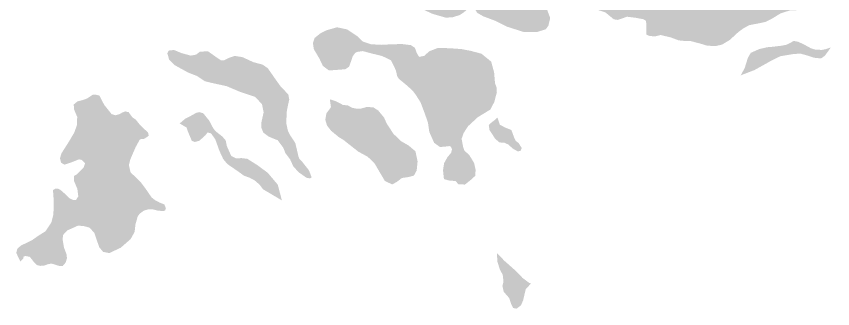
# Model space of a CAD drawing. Header units: inches. Extents: x 288635 to 693176, y 676945 to 1601077.
# Drawn here: x 514994 to 542189, y 725580 to 735305 of the extents above; entities that cross this region are included whole.
import ezdxf

# ---------------------------------------------------------------- set-up
doc = ezdxf.new("R2010")
doc.units = ezdxf.units.IN
doc.header["$MEASUREMENT"] = 0

msp = doc.modelspace()

# ---------------------------------------------------------------- hatches: boundary and pattern name
for points in [[(518676.9256, 742047.2262), (518753.1258, 742042.1462), (518732.8057, 742174.2264), (518707.4057, 742301.2267), (518798.8459, 742352.0268), (518956.3262, 742377.4268), (519103.6465, 742306.3067), (519210.3267, 742204.7065), (519296.6869, 742153.9064), (519398.2871, 742194.5465), (519550.6874, 742377.4268), (519647.2076, 742509.5071), (519845.328, 742621.2673), (520180.6086, 742722.8675), (520536.2093, 742697.4675), (520942.6102, 742590.7873), (521349.011, 742260.5866), (521719.8517, 741976.106), (521933.2121, 741874.5058), (522202.4527, 741854.1858), (522664.7336, 741757.6656), (522984.7742, 741590.0253), (523441.9751, 741325.8647), (523828.0559, 741173.4644), (524330.9769, 741112.5043), (524717.0577, 740975.344), (525042.1783, 740787.3837), (525306.3389, 740736.5835), (525733.0597, 740756.9036), (525936.2601, 740685.7834), (526093.7405, 740518.1431), (526489.9812, 740208.2625), (526804.9419, 739918.7019), (526937.0221, 739644.3814), (527104.6625, 739339.5808), (527343.423, 739050.0202), (527638.0635, 738816.3397), (527942.8642, 738633.4593), (528313.7049, 738440.419), (528674.3856, 738181.3384), (528852.186, 737993.3781), (529151.9066, 737495.5371), (529360.187, 737129.7763), (529609.1075, 736962.136), (530249.1888, 736672.5754), (531001.0303, 736525.2551), (531539.5113, 736372.8548), (532022.1123, 736210.2945), (532372.633, 735971.534), (532606.3135, 735712.4535), (532779.0338, 735250.1726), (532718.0737, 734991.0921), (532631.7135, 734874.2518), (532337.0729, 734782.8116), (531884.952, 734787.8917), (531356.631, 734955.532), (530970.5502, 735148.5724), (530548.9094, 735306.0527), (530345.709, 735422.8929), (530254.2688, 735580.3732), (530127.2685, 735600.6933), (530030.7483, 735549.8932), (529903.7481, 735438.133), (529761.5078, 735346.6928), (529532.9073, 735275.5726), (529304.3069, 735260.3326), (528862.346, 735387.3329), (528374.665, 735610.8533), (528100.3445, 735681.9734), (527998.7443, 735656.5734), (527815.8639, 735585.4532), (527561.8634, 735529.5731), (527297.7029, 735641.3334), (527150.3826, 735834.3737), (527079.2624, 736007.0941), (526992.9023, 736195.0545), (526865.902, 736220.4545), (526718.5817, 736235.6945), (526561.1014, 736347.4548), (526261.3808, 736718.2955), (526119.1405, 737089.1363), (525951.5002, 737409.1769), (525814.3399, 737541.2572), (525646.6996, 737602.2173), (525280.9388, 737785.0976), (525042.1783, 738018.7781), (524711.9777, 738536.9392), (524290.3368, 739105.9003), (524031.2563, 739375.1408), (523609.6155, 739634.2213), (523416.5751, 739700.2615), (523218.4547, 739674.8614), (523010.1743, 739532.6211), (522791.7338, 739486.9011), (522603.7735, 739563.1012), (522238.0127, 739740.9016), (521994.1723, 739969.502), (521927.5821, 740091.5841), (521775.7318, 740208.2625), (521587.7714, 740284.4626), (521557.2914, 740391.1429), (521557.2914, 740568.9432), (521608.0915, 740751.8236), (521694.4517, 740960.104), (521597.9315, 741092.1843), (521516.6513, 741122.6643), (521277.8908, 741046.4642), (521074.6904, 740929.6239), (520871.49, 740741.6636), (520719.0897, 740584.1832), (520576.8494, 740579.1032), (520409.2091, 740645.1434), (520282.2088, 740711.1835), (520211.0887, 740685.7834), (520028.2083, 740543.5432), (519789.4478, 740391.1429), (519418.6071, 740380.9828), (519190.0066, 740411.4629), (519002.0463, 740513.0631), (518834.4059, 740797.5437), (518671.8456, 741015.9841), (518570.2454, 741051.5442), (518321.3249, 741021.0641), (518102.8845, 740985.504), (517986.0442, 741031.2241), (517859.044, 741127.7443), (517767.6038, 741300.4647), (517640.6035, 741376.6648), (517376.443, 741386.8249), (517264.6828, 741452.865), (517208.8027, 741544.3052), (517188.4826, 741620.5053), (517300.2429, 741727.1855), (517427.2431, 741833.8657), (517391.683, 741950.706), (517310.4029, 742123.4263), (517285.0028, 742250.4266), (517274.8428, 742352.0268), (517188.4826, 742443.467), (516949.7222, 742519.6671), (516751.6018, 742600.9473), (516624.6015, 742758.4276), (516599.2015, 742900.6679), (516614.4415, 742997.1881), (516746.5218, 743073.3882), (516929.4021, 743037.8282), (517036.0823, 742824.4677), (517264.6828, 742636.5073), (517391.683, 742565.3872), (517640.6035, 742514.5871), (517975.8842, 742448.547), (518143.5246, 742372.3468), (518290.8448, 742204.7065), (518448.3252, 742113.2663), (518534.6853, 742067.5462), (518676.9256, 742047.2262)], [(535228.596, 738233.8632), (535497.8365, 738157.6631), (536005.8375, 738106.863), (536254.758, 738167.8231), (536650.9988, 738315.1434), (536904.9993, 738447.2236), (537184.3999, 738472.6237), (537362.2003, 738431.9836), (537570.4807, 738304.9833), (537834.6412, 738172.9031), (538037.8416, 738076.3829), (538276.6021, 738025.5828), (538520.4426, 738071.3029), (538850.6432, 738264.3433), (539196.0839, 738401.5035), (539465.3245, 738462.4637), (539704.0849, 738391.3435), (539841.2452, 738249.1032), (539902.2053, 738096.7029), (539866.6453, 737857.9425), (539739.645, 737573.4619), (539754.885, 737415.9816), (539886.9653, 737222.9412), (540034.2856, 737136.581), (540232.406, 737146.741), (540394.9663, 737273.7413), (540506.7266, 737339.7814), (540598.1667, 737339.7814), (540770.8871, 737253.4212), (540938.5274, 737050.2208), (541090.9277, 736953.7006), (541177.2879, 736953.7006), (541405.8883, 737024.8208), (541863.0893, 737024.8208), (542508.2506, 736933.3806), (542955.2914, 736796.2203), (543458.2125, 736537.1398), (543559.8127, 736399.9795), (543564.8927, 736217.0992), (543503.9325, 736140.899), (543361.6923, 736079.9389), (543133.0918, 736090.0989), (542828.2912, 736232.3392), (542305.0501, 736399.9795), (541832.6092, 736466.0197), (541329.6882, 736506.6598), (541151.8878, 736481.2597), (540984.2475, 736379.6595), (540908.0474, 736222.1792), (540908.0474, 735978.3387), (541014.7276, 735780.2183), (541116.3278, 735693.8581), (541101.0877, 735582.0979), (540974.0875, 735505.8977), (540775.9671, 735505.8977), (540455.9264, 735404.2975), (540191.7659, 735241.7372), (539968.2455, 735124.897), (539744.725, 735074.0969), (539414.5244, 735013.1368), (539216.404, 734906.4565), (539038.6036, 734774.3763), (538764.2831, 734520.3758), (538510.2826, 734367.9755), (538302.0021, 734317.1754), (538012.4416, 734327.3354), (537763.5211, 734403.5355), (537443.4804, 734484.8157), (537270.7601, 734484.8157), (537057.3997, 734505.1357), (536803.3991, 734601.6559), (536457.9585, 734682.9361), (536290.3181, 734642.296), (536097.2777, 734647.376), (535980.4375, 734698.1761), (535980.4375, 734850.5764), (535975.3575, 735150.297), (535894.0773, 735206.1771), (535629.9168, 735256.9773), (535335.2762, 735292.5373), (535167.6359, 735231.5772), (535030.4756, 735185.8571), (534898.3953, 735206.1771), (534791.7151, 735292.5373), (534618.9948, 735434.7776), (534400.5543, 735505.8977), (534329.4342, 735643.058), (534304.0341, 735810.6984), (534187.1939, 735952.9386), (534095.7537, 735932.6186), (534004.3135, 735851.3384), (533816.3532, 735780.2183), (533653.7928, 735739.5782), (533506.4725, 735820.8584), (533364.2323, 735958.0187), (533145.7918, 736166.2991), (532937.5114, 736308.5394), (532739.391, 736430.4596), (532551.4306, 736760.6603), (532485.3905, 736953.7006), (532373.6303, 737019.7408), (532266.9501, 737004.5007), (532068.8297, 736847.0204), (531972.3095, 736847.0204), (531637.0288, 737024.8208), (531134.1078, 737202.6211), (530580.3867, 737375.3415), (530046.9856, 737634.422), (529686.3049, 737832.5424), (529528.8246, 737944.3026), (529478.0245, 738127.183), (529447.5444, 738503.1037), (529437.3844, 738767.2643), (529645.6648, 738650.424), (529986.0255, 738462.4637), (530245.106, 738274.5033), (530372.1063, 738244.0232), (530509.2666, 738264.3433), (530636.2668, 738315.1434), (531098.5477, 738259.2633), (531306.8282, 738198.3031), (531703.0689, 738177.9831), (531875.7893, 738208.4632), (531987.5495, 738330.3834), (532104.3897, 738406.5836), (532332.9902, 738426.9036), (532561.5907, 738437.0636), (532795.2711, 738553.9038), (532947.6714, 738807.9044), (533034.0316, 738965.3847), (533089.9117, 739016.1848), (533211.832, 739072.0649), (533399.7923, 739061.9049), (533572.5127, 738924.7446), (533867.1533, 738594.5439), (534080.5137, 738447.2236), (534283.7141, 738421.8236), (534451.3544, 738396.4235), (534771.3951, 738386.2635), (535020.3156, 738315.1434), (535228.596, 738233.8632)], [(526800.693, 734377.118), (527146.1337, 734356.798), (527542.3745, 734377.118), (527857.3351, 734382.198), (528136.7357, 734346.6379), (528273.896, 734255.1978), (528329.7761, 734092.6374), (528411.0562, 733955.4772), (528583.7766, 733991.0372), (528751.4169, 734143.4375), (529030.8175, 734250.1177), (529421.9783, 734245.0377), (529828.3791, 734214.5577), (530123.0197, 734158.6776), (530488.7804, 734062.1574), (530813.901, 733797.9968), (530910.4212, 733442.3961), (530940.9013, 733076.6354), (530991.7014, 732944.5551), (531001.8614, 732781.9948), (530920.5813, 732461.9542), (530783.421, 732202.8736), (530366.8601, 731948.8731), (530041.7395, 731649.1525), (529894.4192, 731420.5521), (529828.3791, 731232.5917), (529879.1792, 730958.2712), (529919.8193, 730841.4309), (530087.4596, 730683.9506), (530244.9399, 730424.8701), (530295.74, 730196.2696), (530280.5, 729998.1492), (530168.7397, 729891.469), (529940.1393, 729708.5887), (529721.6989, 729718.7487), (529625.1787, 729825.4289), (529396.5782, 729845.7489), (529239.0979, 729891.469), (529208.6178, 730181.0296), (529244.1779, 730419.7901), (529355.9381, 730617.9105), (529477.8584, 730765.2308), (529508.3384, 730876.991), (529472.7784, 730968.4312), (529416.8982, 730988.7512), (529264.4979, 730968.4312), (529107.0176, 730958.2712), (528913.9772, 731095.4314), (528751.4169, 731461.1922), (528705.6968, 731776.1528), (528578.6966, 732131.7535), (528461.8563, 732441.6341), (528304.376, 732690.5546), (528187.5358, 732842.9549), (527969.0953, 733035.9953), (527740.4949, 733223.9557), (527684.6148, 733310.3159), (527633.8147, 733518.5963), (527476.3344, 733843.7169), (527176.6138, 733985.9572), (526861.6531, 734062.1574), (526536.5325, 734148.5175), (526353.6521, 734123.1175), (526287.612, 734092.6374), (526206.3318, 733985.9572), (526160.6117, 733853.8769), (526079.3316, 733630.3565), (525952.3313, 733543.9963), (525535.7705, 733513.5163), (525398.6102, 733513.5163), (525205.5698, 733655.7566), (525093.8096, 733894.517), (524905.8492, 734209.4777), (524875.3692, 734412.6781), (524931.2493, 734585.3984), (525129.3697, 734742.8787), (525337.6501, 734844.4789), (525678.0108, 734940.9991), (526013.2914, 734869.879), (526373.9722, 734631.1185), (526521.2925, 734473.6382), (526800.693, 734377.118)], [(541601.387, 734199.9709), (541825.7541, 734187.2708), (541964.6677, 734213.7306), (542130.5547, 734271.9377), (541929.2118, 733994.7), (541802.2115, 733903.2598), (541563.451, 733928.6598), (541355.1706, 733999.78), (541131.6502, 734060.7401), (540908.1297, 734055.6601), (540450.9288, 733979.46), (540130.8882, 733821.9796), (539582.2471, 733517.179), (539124.882, 733340.6025), (539256.1156, 733577.6696), (539361.9491, 733916.337), (539459.316, 734089.904), (539734.4832, 734212.6709), (540001.1838, 734276.171), (540195.9175, 734293.1044), (540483.7847, 734326.9711), (540648.885, 734360.8378), (540724.5262, 734397.5123), (540788.5853, 734428.5713), (540890.1855, 734487.8381), (541055.2859, 734453.9714), (541271.1863, 734348.1378), (541457.4533, 734246.5376), (541601.387, 734199.9709)], [(520489.3069, 734084.8204), (520804.2675, 733998.4602), (520976.9879, 734028.9403), (521109.0681, 734125.4605), (521236.0684, 734135.6205), (521388.4687, 734135.6205), (521667.8692, 733937.5001), (521815.1895, 733840.9799), (521921.8697, 733846.0599), (522084.4301, 733927.3401), (522272.3904, 733988.3002), (522526.391, 733947.6601), (522892.1517, 733780.0198), (523196.9523, 733698.7396), (523369.6726, 733581.8994), (523603.3531, 733246.6187), (523806.5535, 732962.1382), (524055.474, 732708.1376), (524085.9541, 732535.4173), (524050.394, 732377.937), (523999.5939, 732118.8565), (523989.4339, 731737.8557), (524040.234, 731504.1752), (524106.2741, 731367.015), (524289.1545, 731087.6144), (524334.8746, 730894.574), (524395.8347, 730630.4135), (524426.3148, 730564.3734), (524512.6749, 730472.9332), (524741.2754, 730183.3726), (524832.7156, 729949.6921), (524776.8355, 729914.1321), (524659.9952, 729934.4521), (524400.9147, 730117.3325), (524223.1143, 730310.3728), (524116.4341, 730544.0533), (523958.9538, 730752.3337), (523887.8337, 730935.2141), (523699.8733, 731184.1346), (523577.9531, 731229.8547), (523389.9927, 731311.1348), (523222.3523, 731438.1351), (523151.2322, 731610.8554), (523151.2322, 731748.0157), (523232.5124, 732108.6964), (523176.6323, 732388.097), (522942.9518, 732626.8575), (522445.1108, 732794.4978), (521998.0699, 732982.4582), (521459.5888, 733099.2984), (521266.5484, 733150.0985), (521017.6279, 733317.7389), (520707.7473, 733439.6591), (520265.7864, 733683.4996), (520082.9061, 733861.2999), (520047.346, 734003.5402), (520021.9459, 734074.6604), (520072.746, 734166.1006), (520245.4664, 734186.4206), (520489.3069, 734084.8204)], [(518170.3729, 732050.7037), (518292.2932, 732015.1436), (518414.2134, 732045.6237), (518531.0537, 732106.5838), (518622.4939, 732142.1439), (518734.2541, 732116.7438), (518861.2543, 731944.0235), (518973.0146, 731867.8233), (519128.6912, 731675.4578), (519287.4415, 731527.2908), (519382.6917, 731442.624), (519403.8584, 731331.4987), (519260.9831, 731230.9569), (519112.8161, 731215.0818), (518964.6492, 730945.2063), (518795.3155, 730553.6222), (518742.3987, 730357.8301), (518800.6072, 730114.413), (519130.3845, 729798.3234), (519295.4848, 729578.1897), (519502.9186, 729277.6224), (519629.9188, 729180.2555), (519778.0858, 729104.0554), (519926.2528, 729049.0219), (519977.0529, 728922.0217), (519951.6528, 728845.8215), (519875.4527, 728824.6548), (519689.1856, 728845.8215), (519519.8519, 728888.155), (519371.685, 728879.6883), (519244.6847, 728841.5882), (519104.9844, 728739.988), (519037.251, 728646.8545), (518961.0508, 728375.9206), (518935.6508, 728134.6201), (518804.4172, 727897.553), (518469.9832, 727605.4524), (518088.9824, 727427.652), (517885.782, 727469.9855), (517758.7818, 727618.1524), (517661.4149, 727897.553), (517593.6814, 728104.9867), (517424.3478, 728278.5537), (517225.3807, 728329.3538), (517047.5803, 728342.0539), (516908.6562, 728278.201), (516702.2808, 728188.2424), (516548.8221, 728029.4921), (516538.2388, 727876.0335), (516580.5722, 727616.7413), (516665.239, 727394.4909), (516681.114, 727256.9072), (516638.7806, 727114.032), (516538.2388, 726997.6151), (516416.5302, 727002.9067), (516162.5297, 727082.2819), (516040.8211, 727055.8235), (515919.1125, 727013.4901), (515797.4039, 727002.9067), (515680.987, 727029.3651), (515580.4452, 727129.907), (515442.8616, 727304.5323), (515305.278, 727330.9907), (515241.7778, 727315.1157), (515220.6111, 727235.7405), (515125.3102, 727148.964), (515108.4855, 727197.1948), (515046.8847, 727315.6577), (514994.1852, 727438.4953), (515025.9353, 727568.6705), (515146.5855, 727679.7958), (515217.3189, 727713.0273), (515354.8405, 727777.6368), (515519.1196, 727859.7763), (515737.56, 728012.1766), (515966.1605, 728154.4169), (516164.2809, 728454.1375), (516230.321, 728718.298), (516240.481, 729175.4989), (516215.081, 729526.0196), (516306.5212, 729576.8197), (516372.5613, 729576.8197), (516469.0815, 729526.0196), (516585.9217, 729424.4194), (516753.5621, 729261.8591), (516865.3223, 729200.899), (516982.1625, 729195.819), (517058.3627, 729317.7392), (517027.8826, 729561.5797), (516916.1224, 729830.8202), (516921.2024, 729998.4606), (516997.4026, 730039.1006), (517236.163, 730272.7811), (517281.8831, 730415.0214), (517175.2029, 730526.7816), (517078.6827, 730547.1017), (516865.3223, 730460.7415), (516601.1618, 730369.3013), (516484.3215, 730435.3414), (516448.7615, 730582.6617), (516499.5616, 730750.3021), (516758.6421, 731156.7029), (516931.3624, 731451.3435), (517012.6426, 731690.1039), (517017.8108, 731827.0605), (517022.8026, 731959.3445), (516921.2024, 732198.105), (516905.9624, 732370.8253), (517032.9626, 732477.5055), (517185.3629, 732513.0656), (517358.0833, 732574.0257), (517535.8836, 732695.946), (517647.6439, 732695.946), (517762.3097, 732668.0059), (517921.4524, 732360.5843), (518170.3729, 732050.7037)], [(526177.1641, 732263.1988), (526354.9645, 732227.6387), (526481.9647, 732237.7987), (526685.1651, 732293.6788), (526893.4455, 732273.3588), (527050.9258, 732171.7586), (527243.9662, 731938.0781), (527335.4064, 731734.8777), (527558.9269, 731394.517), (527812.9274, 731150.6765), (528061.8479, 731008.4363), (528290.4483, 730815.3959), (528361.5685, 730480.1152), (528331.0884, 730175.3146), (528239.6482, 730007.6743), (528077.0879, 729961.9542), (527838.3274, 729926.3941), (527680.8471, 729804.4738), (527518.2868, 729713.0337), (527274.4463, 729824.7939), (527111.886, 730099.1144), (526923.9256, 730419.1551), (526700.4051, 730632.5155), (526385.4445, 730805.2359), (525887.6035, 731196.3966), (525732.1208, 731291.1159), (525481.2027, 731496.1172), (525344.0424, 731673.9176), (525288.1623, 731861.878), (525323.7224, 732075.2384), (525476.1227, 732283.5188), (525445.6426, 732496.8792), (525450.7226, 732542.5993), (525648.843, 732476.5592), (525872.3635, 732359.719), (526045.0838, 732339.3989), (526177.1641, 732263.1988)], [(521631.2145, 731482.7585), (521749.1779, 731391.0092), (521859.815, 731304.9582), (521971.5752, 731172.8779), (522007.1353, 730989.9976), (522154.4556, 730659.7969), (522317.0159, 730578.5167), (522494.8163, 730588.6768), (522692.9367, 730563.2767), (523023.1373, 730354.9963), (523368.578, 730100.9958), (523703.8587, 729704.755), (523841.019, 729181.5139), (523215.7157, 729550.0075), (523095.0654, 729708.7578), (522929.9651, 729848.4581), (522764.8648, 729937.3583), (522580.7144, 730000.8584), (522390.214, 730140.5587), (522028.2633, 730388.2092), (521888.563, 730553.3095), (521761.5628, 730826.36), (521621.8625, 731213.7108), (521482.1622, 731410.5612), (521367.862, 731442.3113), (521285.3118, 731340.7111), (521094.8114, 731169.2607), (520942.4111, 731124.8106), (520840.8109, 731162.9107), (520720.1607, 731448.6613), (520663.0106, 731607.4116), (520436.0575, 731740.8231), (520613.8578, 731893.2234), (520827.2183, 732004.9836), (520989.7786, 732096.4238), (521087.6534, 732117.7598), (521219.7337, 732082.1997), (521417.8541, 731838.3593), (521549.9344, 731589.4388), (521631.2145, 731482.7585)], [(531789.5115, 730827.483), (531698.0713, 730812.243), (531535.511, 730903.6831), (531383.1107, 731040.8434), (531261.1904, 731096.7235), (531083.3901, 731111.9635), (530946.2298, 731233.8838), (530751.3319, 731528.7322), (530747.0986, 731587.999), (530734.3986, 731685.3658), (530814.832, 731765.7993), (530962.999, 731880.0996), (531018.0325, 731943.5997), (531103.7101, 731696.1647), (531291.6705, 731599.6445), (531484.7109, 731523.4444), (531530.431, 731406.6041), (531576.1511, 731274.5239), (531637.1112, 731157.6836), (531728.5514, 731086.5635), (531830.1516, 730924.0032), (531789.5115, 730827.483)], [(531807.0978, 725691.8878), (531659.7775, 725580.1275), (531548.0173, 725600.4476), (531492.1372, 725702.0478), (531410.857, 725935.7282), (531233.0567, 726138.9287), (531187.3366, 726331.969), (531222.8967, 726479.2893), (531197.4966, 726707.8898), (531100.9764, 726885.6901), (531019.6963, 727149.8507), (531004.4004, 727433.5637), (531250.7401, 727175.109), (531606.3408, 726860.1483), (531860.3413, 726601.0678), (532083.8618, 726433.4275), (532137.738, 726416.495), (531964.5781, 726225.2888), (531939.1781, 726123.6886), (531878.218, 725859.5281), (531807.0978, 725691.8878)]]:
    msp.add_hatch(color=256).paths.add_polyline_path(points, flags=0)

doc.saveas('drawing.dxf')
